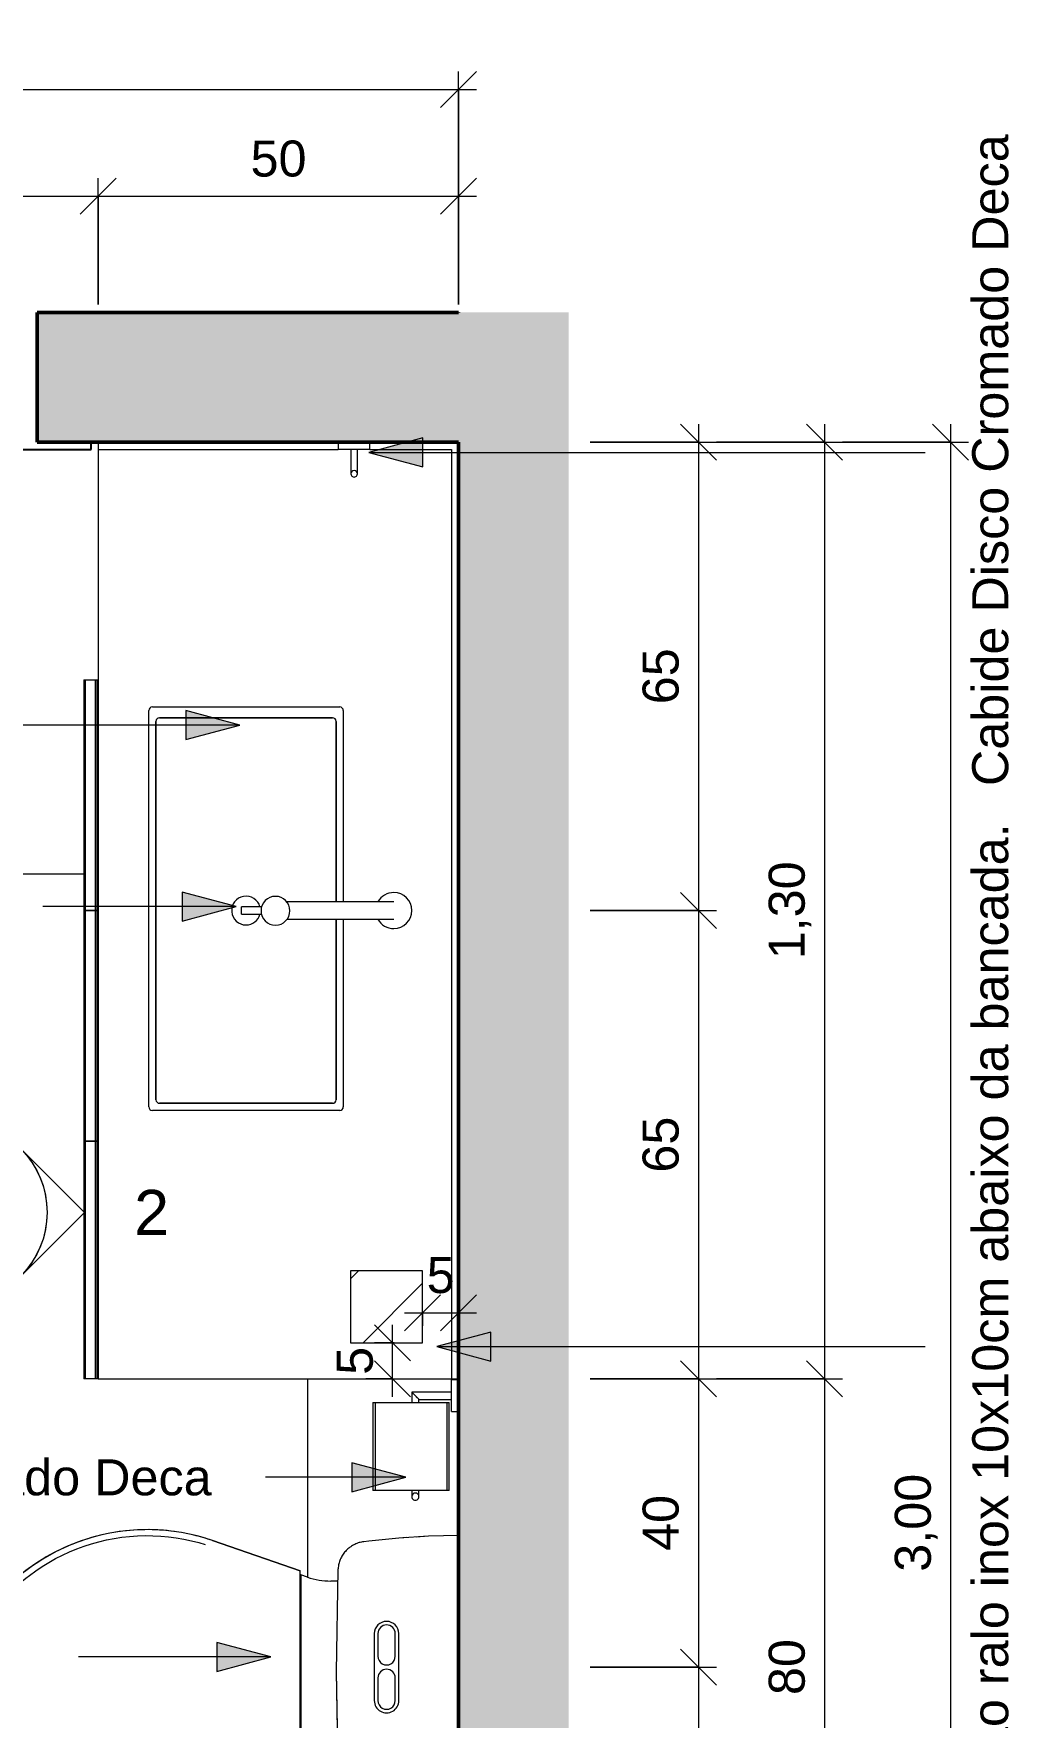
# Model space of a CAD drawing. Header units: millimetres. Extents: x 12743 to 28099, y -16955 to 3225.
# Drawn here: x 26732 to 28099, y -15099 to -12763 of the extents above; entities that cross this region are included whole.
import ezdxf

# ---------------------------------------------------------------- set-up
doc = ezdxf.new("R2010")
doc.units = ezdxf.units.MM
for name, color, linetype, lineweight in [('A-ANNO-DIMS', 211, 'Continuous', 9), ('A-ANNO-DIMS-25', 211, 'Continuous', 9), ('A-DETL-GENF', 92, 'Continuous', 9), ('A-DETL-THIN', 151, 'Continuous', 9), ('A-DOOR', 31, 'Continuous', 9), ('A-FLOR-PATT', 8, 'Continuous', 25), ('A-WALL', 113, 'Continuous', 25), ('A-WALL-PATT', 111, 'Continuous', 25), ('G-ANNO-SYMB', 111, 'Continuous', 9), ('G-ANNO-TEXT', 231, 'Continuous', 9), ('I-FURN', 30, 'Continuous', 9), ('P-SANR-FIXT', 6, 'Continuous', 9)]:
    doc.layers.add(name, color=color, linetype=linetype, lineweight=lineweight)
doc.styles.add('@Arial Unicode MS', font='ARIALUNI.TTF', dxfattribs={"height": 50})
doc.styles.add('Arial', font='arial.ttf', dxfattribs={"height": 50})
doc.styles.add('Arial_1', font='arial.ttf', dxfattribs={"height": 62.5})
doc.dimstyles.new('CRT_-__Metros_-_Linha_de_chamada_3_5_mm', dxfattribs={"dimscale": 304.8, "dimtxt": 50.292243, "dimasz": 0.164042, "dimexe": 0.082021, "dimexo": 0.0625, "dimgap": 0.04101, "dimtad": 1, "dimlfac": 0.001, "dimrnd": 0.01, "dimzin": 0, "dimdsep": 46, "dimtxsty": '@Arial Unicode MS', "dimblk1": 'OBLIQUE', "dimblk2": 'OBLIQUE', "dimsah": 1, "dimcen": 0.09, "dimdle": 0.082021, "dimazin": 0, "dimtfac": 1, "dimtdec": 4, "dimtix": 1, "dimtmove": 0, "dimatfit": 3, "dimfxl": 0.492126, "dimfxlon": 1, "dimtvp": 1, "dimtolj": 1, "dimtzin": 0, "dimarcsym": 2})
doc.dimstyles.new('CRT_-__Metros_-_Linha_de_chamada_3_5_mm_1', dxfattribs={"dimscale": 304.8, "dimtxt": 50.292243, "dimasz": 0.164042, "dimexe": 0.082021, "dimexo": 0.0625, "dimgap": 0.04101, "dimtad": 1, "dimdec": 0, "dimlfac": 0.1, "dimdsep": 46, "dimtxsty": '@Arial Unicode MS', "dimblk1": 'OBLIQUE', "dimblk2": 'OBLIQUE', "dimsah": 1, "dimcen": 0.09, "dimdle": 0.082021, "dimazin": 0, "dimtfac": 1, "dimtdec": 4, "dimtix": 1, "dimtmove": 0, "dimatfit": 3, "dimfxl": 0.492126, "dimfxlon": 1, "dimtvp": 1, "dimtolj": 1, "dimtzin": 0, "dimarcsym": 2})

# ---------------------------------------------------------------- blocks, each defined once
blk = doc.blocks.new('CRT_POR_Abrir_1 Folha_Madeira - 70 x 210 cm-3907158-PLANTA BANHEIRO')
at = {"layer": 'A-DOOR', "lineweight": 25}
for p, q in [((-450, 90.2), (-450, 90)), ((-340, -60), (-340, 90.2)), ((340, 90.2), (340, -60)), ((450, 90), (450, 90.2)), ((-350, -90), (-350, -60)), ((-350, -60), (-340, -60)), ((340, -60), (350, -60)), ((350, -60), (350, -95)), ((-320, -90), (-350, -90)), ((-350, -90), (-350, -790)), ((-320, -790), (-320, -90)), ((450, -100), (450, -90)), ((-450, -100), (-355, -100)), ((355, -100), (450, -100)), ((-350, -790), (-320, -790))]:
    blk.add_line(p, q, dxfattribs=at)
at = {"layer": 'A-DOOR'}
for p, q in [((-340, 90), (340, 90)), ((-350, -90), (350, -90)), ((-350, -90), (-350, -790))]:
    blk.add_line(p, q, dxfattribs=at)
blk.add_arc((-350, -90), 700, 272.46, 0, dxfattribs=at)
at = {"layer": 'A-DOOR', "lineweight": 25}
for centre, start, end in [((-355, -95), 270, 360), ((355, -95), 180, 270)]:
    blk.add_arc(centre, 5, start, end, dxfattribs=at)
blk = doc.blocks.new('Bacia Sanitária - Caixa acoplada-3529764-PLANTA BANHEIRO')
at = {"layer": 'P-SANR-FIXT'}
for p, q in [((171.5, -173), (78.5, -173)), ((110, -178), (78.5, -178)), ((171.5, -178), (140, -178)), ((78.5, -202), (110, -202)), ((78.5, -207), (171.5, -207)), ((140, -202), (171.5, -202)), ((5.5, -257.8), (5.5, -267.2)), ((244.5, -267.2), (244.5, -257.8)), ((0, -299.8), (-3.2, -309)), ((253.2, -309), (250.1, -300)), ((-8.8, -310), (-50.6, -431.4)), ((-50.6, -431.4), (-8.8, -310)), ((-3.2, -309), (-3.5, -310)), ((-3.2, -309), (225, -309)), ((225, -310), (7.1, -310)), ((225, -309), (253.2, -309)), ((242.9, -310), (225, -310)), ((253.5, -310), (253.2, -309)), ((300.6, -431.4), (258.8, -310)), ((258.8, -310), (300.6, -431.4))]:
    blk.add_line(p, q, dxfattribs=at)
at = {"layer": 'P-SANR-FIXT', "flags": 128}
for points in [[(-57.5, -90), (-56.7, -131.6), (-54.2, -173.1), (-50, -214.5), (-49.1, -221.6)], [(-57.5, -90), (-56.7, -131.6), (-55.6, -148.8)], [(299.1, -221.6), (303.6, -180.3), (306.4, -138.8), (307.5, -97.2), (307.5, -90)], [(305.6, -150.2), (306.4, -138.8), (307.5, -97.2), (307.5, -90)], [(-54.9, -161.7), (-54.2, -173.1), (-50, -214.5), (-49.1, -221.6)], [(299.1, -221.6), (303.6, -180.3), (304.7, -163.1)], [(-49.1, -221.6), (-48.9, -223.3), (-48.6, -224.9), (-48.2, -226.5), (-47.8, -228.1), (-47.3, -229.6), (-46.7, -231.2), (-46.1, -232.7), (-45.4, -234.2), (-44.7, -235.6), (-43.9, -237.1), (-43.1, -238.5), (-42.1, -239.8), (-41.2, -241.2), (-40.2, -242.5), (-39.1, -243.7), (-38, -244.9), (-36.8, -246.1), (-35.6, -247.2), (-34.4, -248.2), (-33.1, -249.2), (-31.7, -250.2), (-30.4, -251.1), (-29, -252), (-27.5, -252.7), (-26.1, -253.5), (-24.6, -254.2), (-23.1, -254.8), (-21.5, -255.3), (-19.9, -255.8), (-18.4, -256.2), (-16.8, -256.6), (-15.2, -256.9), (-13.5, -257.1), (-11.9, -257.3), (-10.3, -257.4), (-10, -257.4)], [(-49.1, -221.6), (-48.9, -223.3), (-48.6, -224.9), (-48.2, -226.5), (-47.8, -228.1), (-47.3, -229.6), (-46.7, -231.2), (-46.1, -232.7), (-45.4, -234.2), (-44.7, -235.6), (-43.9, -237.1), (-43.1, -238.5), (-42.1, -239.8), (-41.2, -241.2), (-40.2, -242.5), (-39.1, -243.7), (-38, -244.9), (-36.8, -246.1), (-35.6, -247.2), (-34.4, -248.2), (-33.1, -249.2), (-31.7, -250.2), (-30.4, -251.1), (-29, -252), (-27.5, -252.7), (-26.1, -253.5), (-24.6, -254.2), (-23.1, -254.8), (-21.5, -255.3), (-19.9, -255.8), (-18.4, -256.2), (-16.8, -256.6), (-15.2, -256.9), (-13.5, -257.1), (-11.9, -257.3), (-10.3, -257.4), (-10, -257.4)], [(260, -257.4), (261.7, -257.3), (263.3, -257.2), (264.9, -256.9), (266.5, -256.7), (268.1, -256.3), (269.7, -255.9), (271.3, -255.4), (272.8, -254.9), (274.4, -254.2), (275.9, -253.6), (277.3, -252.9), (278.8, -252.1), (280.2, -251.2), (281.6, -250.3), (282.9, -249.4), (284.2, -248.4), (285.4, -247.3), (286.7, -246.2), (287.8, -245.1), (288.9, -243.9), (290, -242.6), (291, -241.4), (292, -240), (292.9, -238.7), (293.8, -237.3), (294.6, -235.8), (295.3, -234.4), (296, -232.9), (296.7, -231.4), (297.2, -229.8), (297.7, -228.3), (298.2, -226.7), (298.5, -225.1), (298.9, -223.5), (299.1, -221.9), (299.1, -221.6)], [(260, -257.4), (261.7, -257.3), (263.3, -257.2), (264.9, -256.9), (266.5, -256.7), (268.1, -256.3), (269.7, -255.9), (271.3, -255.4), (272.8, -254.9), (274.4, -254.2), (275.9, -253.6), (277.3, -252.9), (278.8, -252.1), (280.2, -251.2), (281.6, -250.3), (282.9, -249.4), (284.2, -248.4), (285.4, -247.3), (286.7, -246.2), (287.8, -245.1), (288.9, -243.9), (290, -242.6), (291, -241.4), (292, -240), (292.9, -238.7), (293.8, -237.3), (294.6, -235.8), (295.3, -234.4), (296, -232.9), (296.7, -231.4), (297.2, -229.8), (297.7, -228.3), (298.2, -226.7), (298.5, -225.1), (298.9, -223.5), (299.1, -221.9), (299.1, -221.6)], [(-10, -257.4), (131.5, -260), (260, -257.4)], [(128.4, -259.9), (131.5, -260), (212.1, -258.4)], [(7.1, -310), (3.6, -310), (0.2, -310), (-2.8, -310), (-5.3, -310), (-7.2, -310), (-8.4, -310), (-8.8, -310)], [(258.8, -310), (258.4, -310), (257.2, -310), (255.3, -310), (252.8, -310), (249.8, -310), (246.4, -310), (242.9, -310)], [(-50.6, -431.4), (-54, -441.9), (-57, -452.7), (-59.6, -463.5), (-61.7, -474.4), (-63.4, -485.4), (-64.6, -496.5), (-65.4, -507.6), (-65.8, -518.7), (-65.7, -529.9), (-65.2, -541), (-64.2, -552.1), (-62.8, -563.1), (-60.9, -574.1), (-58.6, -585), (-55.9, -595.8), (-52.7, -606.4), (-49.1, -617), (-45.1, -627.3), (-40.7, -637.6), (-35.9, -647.6), (-30.6, -657.4), (-25, -667), (-19, -676.4), (-12.7, -685.6), (-8.9, -690.7)], [(-2.3, -685.7), (-8.6, -676.9), (-14.7, -668), (-20.3, -658.8), (-25.6, -649.4), (-30.5, -639.7), (-35, -629.9), (-39.1, -619.9), (-42.8, -609.8), (-46.1, -599.5), (-49, -589.1), (-51.5, -578.6), (-53.6, -568), (-55.2, -557.3), (-56.4, -546.6), (-57.1, -535.8), (-57.5, -525), (-57.4, -514.2), (-56.9, -503.4), (-55.9, -492.7), (-54.5, -482), (-52.7, -471.3), (-50.5, -460.8), (-47.8, -450.3), (-45.2, -441.6)], [(295.2, -441.6), (298.2, -451.9), (300.8, -462.4), (303, -473), (304.8, -483.6), (306.1, -494.4), (307, -505.1), (307.4, -515.9), (307.5, -526.7), (307.1, -537.5), (306.2, -548.3), (305, -559), (303.3, -569.7), (301.2, -580.2), (298.6, -590.7), (295.7, -601.1), (292.3, -611.4), (288.5, -621.5), (284.3, -631.5), (279.8, -641.2), (274.8, -650.8), (269.5, -660.2), (263.7, -669.4), (257.7, -678.3), (252.3, -685.7)], [(258.9, -690.7), (265.4, -681.7), (271.6, -672.5), (277.5, -663), (282.9, -653.3), (288, -643.4), (292.6, -633.2), (296.9, -622.9), (300.7, -612.5), (304.1, -601.9), (307.1, -591.2), (309.6, -580.3), (311.7, -569.4), (313.4, -558.4), (314.6, -547.3), (315.4, -536.2), (315.8, -525.1), (315.7, -514), (315.1, -502.9), (314.1, -491.8), (312.7, -480.7), (310.8, -469.8), (308.5, -458.9), (305.8, -448.1), (302.6, -437.4), (300.6, -431.4)], [(-8.9, -690.7), (-4.7, -696), (-0.3, -701.1), (4.3, -706), (9.1, -710.7), (14.1, -715.3), (19.2, -719.6), (24.5, -723.7), (30, -727.6), (35.6, -731.3), (41.4, -734.8), (47.3, -738), (53.4, -741), (59.5, -743.7), (65.8, -746.2), (72.1, -748.5), (78.5, -750.5), (85, -752.2), (91.6, -753.7), (98.2, -754.9), (104.9, -755.8), (111.6, -756.5), (118.3, -756.9), (125, -757), (131.8, -756.9), (138.5, -756.5), (145.2, -755.8), (151.9, -754.8), (158.5, -753.6), (165, -752.2), (171.5, -750.4), (178, -748.4), (184.3, -746.2), (190.6, -743.7), (196.7, -741), (202.8, -738), (208.7, -734.7), (214.4, -731.3), (220.1, -727.6), (225, -724.1)], [(122.9, -748.7), (118.6, -748.6), (112.2, -748.2), (105.8, -747.6), (99.5, -746.7), (93.2, -745.5), (87, -744.1), (80.8, -742.5), (74.7, -740.6), (68.6, -738.4), (62.7, -736.1), (56.8, -733.5), (51.1, -730.6), (45.5, -727.6), (40, -724.3), (34.7, -720.8), (29.4, -717), (24.4, -713.1), (19.5, -709), (14.8, -704.7), (10.2, -700.2), (5.9, -695.5), (1.7, -690.6), (-2.3, -685.7)], [(252.3, -685.7), (248.3, -690.7), (244.1, -695.5), (239.7, -700.2), (235.2, -704.7), (230.5, -709), (225.6, -713.1), (225, -713.6)], [(225, -724.1), (225.5, -723.7), (230.9, -719.5), (236, -715.2), (241, -710.7), (245.8, -705.9), (250.3, -701), (254.7, -695.9), (258.9, -690.7)], [(225, -713.6), (220.5, -717.1), (215.3, -720.8), (210, -724.3), (204.5, -727.6), (198.9, -730.6), (193.1, -733.5), (187.3, -736.1), (181.3, -738.5), (175.3, -740.6), (169.2, -742.5), (163, -744.1), (156.7, -745.5), (150.5, -746.7), (144.1, -747.6), (137.7, -748.2), (131.4, -748.6), (126.8, -748.7)]]:
    blk.add_lwpolyline(points, dxfattribs=at)
at = {"layer": 'P-SANR-FIXT'}
for centre, radius, start, end in [((78.5, -190), 17, 90, 270), ((78.5, -190), 12, 90, 270), ((110, -190), 12, 270, 90), ((140, -190), 12, 90, 270), ((171.5, -190), 17, 270, 90), ((171.5, -190), 12, 270, 90), ((-94.5, -267.2), 100, 340.9814, 0), ((344.5, -267.2), 100, 180, 199.0186), ((212.5, -522), 278.3, 160.9814, 166.6134), ((37.5, -522), 278.3, 356.4905, 19.0186), ((212.5, -522), 278.3, 172.2455, 189.1416), ((37.5, -522), 278.3, 333.9623, 350.8584), ((212.5, -522), 278.3, 194.7736, 217.3018), ((37.5, -522), 278.3, 322.6982, 328.3303), ((125, -588.7), 168.3, 217.3018, 232.3584), ((125, -588.7), 168.3, 306.5003, 322.6982), ((125, -588.7), 168.3, 285.0566, 306.5003), ((125, -588.7), 168.3, 239.8867, 247.4151), ((125, -588.7), 168.3, 254.9434, 277.5283)]:
    blk.add_arc(centre, radius, start, end, dxfattribs=at)
blk = doc.blocks.new('BAMCADA BANHEIRO - BAMCADA BANHEIRO-4331772-PLANTA BANHEIRO')
at = {"layer": 'I-FURN', "color": 55}
for p, q in [((-640, 127), (-640, 240)), ((-640, 240), (650, 240)), ((650, 240), (650, 250)), ((650, -250), (650, 240)), ((-640, -250), (-640, 83)), ((-282.5, -175), (-282.5, 85)), ((-277.5, 90), (-12, 90)), ((-12, 75), (-12, 11.3)), ((12, 90), (272.5, 90)), ((12, 11.8), (12, 75)), ((277.5, 85), (277.5, -175)), ((-5, -23.4), (-5, -51.1)), ((5, -51.1), (5, -23.6)), ((5, -51.1), (-5, -51.1)), ((272.5, -180), (-277.5, -180)), ((-650, -250), (-640, -250)), ((-640, -250), (650, -250)), ((-320, -252), (-320, -250)), ((-320, -254.5), (-320, -252)), ((-320, -252), (0, -252)), ((-320, -268), (-320, -254.5)), ((-320, -254.5), (0, -254.5)), ((0, -252), (0, -250)), ((0, -250), (0, -252)), ((0, -254.5), (0, -252)), ((0, -252), (320, -252)), ((0, -252), (0, -254.5)), ((0, -268), (0, -254.5)), ((0, -254.5), (320, -254.5)), ((0, -254.5), (0, -268)), ((320, -252), (320, -250)), ((320, -250), (320, -252)), ((320, -254.5), (320, -252)), ((320, -252), (650, -252)), ((320, -252), (320, -254.5)), ((320, -268), (320, -254.5)), ((320, -254.5), (650, -254.5)), ((320, -254.5), (320, -268)), ((650, -250), (650, -252)), ((650, -252), (650, -254.5)), ((650, -254.5), (650, -268)), ((-320, -270), (-320, -268)), ((0, -268), (-320, -268)), ((-320, -270), (0, -270)), ((0, -270), (0, -268)), ((320, -268), (0, -268)), ((0, -268), (0, -270)), ((0, -270), (320, -270)), ((320, -270), (320, -268)), ((650, -268), (320, -268)), ((320, -268), (320, -270)), ((320, -270), (650, -270)), ((650, -268), (650, -270))]:
    blk.add_line(p, q, dxfattribs=at)
at = {"layer": 'I-FURN', "color": 55, "flags": 128}
for points in [[(-12, 160), (-12, 159.9), (-12, 159.7), (-12, 159.4), (-12, 158.9), (-12, 158.3), (-12, 157.6), (-12, 156.7), (-12, 155.7), (-12, 154.6), (-12, 153.3), (-12, 151.9), (-12, 150.4), (-12, 148.8), (-12, 147), (-12, 145.2), (-12, 143.2), (-12, 141.1), (-12, 138.9), (-12, 136.6), (-12, 134.2), (-12, 131.7), (-12, 129.2), (-12, 126.5), (-12, 123.7), (-12, 120.9), (-12, 118), (-12, 115.1), (-12, 112), (-12, 108.9), (-12, 105.8), (-12, 102.6), (-12, 99.4), (-12, 96.1), (-12, 92.8), (-12, 89.4), (-12, 86.1), (-12, 82.7), (-12, 79.3), (-12, 75.9), (-12, 75)], [(12, 75), (12, 78.4), (12, 81.8), (12, 85.2), (12, 88.5), (12, 91.9), (12, 95.2), (12, 98.5), (12, 101.7), (12, 104.9), (12, 108.1), (12, 111.2), (12, 114.3), (12, 117.2), (12, 120.2), (12, 123), (12, 125.8), (12, 128.4), (12, 131), (12, 133.6), (12, 136), (12, 138.3), (12, 140.5), (12, 142.6), (12, 144.6), (12, 146.5), (12, 148.3), (12, 150), (12, 151.5), (12, 152.9), (12, 154.2), (12, 155.4), (12, 156.4), (12, 157.3), (12, 158.1), (12, 158.8), (12, 159.3), (12, 159.6), (12, 159.9), (12, 160), (12, 160)]]:
    blk.add_lwpolyline(points, dxfattribs=at)
at = {"layer": 'I-FURN', "color": 55}
for centre, radius, start, end in [((0, 160), 25, 360, 180), ((0, 160), 25, 180, 241.1413), ((0, 160), 25, 298.8587, 360), ((-277.5, 85), 5, 90, 180), ((272.5, 85), 5, 0, 90), ((0.3, -4.2), 20, 360, 180), ((0.3, -4.2), 20, 180, 360), ((-277.5, -175), 5, 180, 270), ((272.5, -175), 5, 270, 0)]:
    blk.add_arc(centre, radius, start, end, dxfattribs=at)
blk = doc.blocks.new('Deca_Cuba Retangular de Embutir_L1071 - L_1071 - Branco GE17-4679226-PLANTA BANHEIRO')
at = {"layer": 'P-SANR-FIXT', "color": 55}
for p, q in [((-267.5, 120), (-267.5, -120)), ((-267.5, -120), (-267.5, 120)), ((-12, 125), (-262.5, 125)), ((-262.5, 125), (-12, 125)), ((262.5, 125), (12, 125)), ((12, 125), (262.5, 125)), ((267.5, -120), (267.5, 120)), ((267.5, 120), (267.5, -120)), ((-262.5, -125), (262.5, -125)), ((262.5, -125), (-262.5, -125))]:
    blk.add_line(p, q, dxfattribs=at)
for centre, radius, start, end in [((-262.5, 120), 5, 90, 180), ((-262.5, 120), 5, 90, 180), ((-262.5, 120), 5, 90, 180), ((262.5, 120), 5, 360, 90), ((262.5, 120), 5, 360, 90), ((0, 0), 20, 104.5623, 360), ((0, 0), 20, 360, 75.4377), ((-262.5, -120), 5, 180, 270), ((-262.5, -120), 5, 180, 270), ((262.5, -120), 5, 270, 0), ((262.5, -120), 5, 270, 0)]:
    blk.add_arc(centre, radius, start, end, dxfattribs=at)
blk = doc.blocks.new('registro chuveiro - registro chuveiro-4680161-PLANTA BANHEIRO')
at = {"layer": 'I-FURN', "color": 55}
for p, q in [((-4.5, 44), (-4.5, 10)), ((4.5, 10), (4.5, 44)), ((-22, 10), (-22, 0)), ((-22, 10), (22, 10)), ((22, 0), (22, 10))]:
    blk.add_line(p, q, dxfattribs=at)
for start, end in [(360, 180), (180, 360)]:
    blk.add_arc((0, 44), 4.46, start, end, dxfattribs=at)
blk = doc.blocks.new('PAPELEIRA - PAPELEIRA-4686294-PLANTA BANHEIRO')
at = {"layer": 'I-FURN', "color": 55}
for p, q in [((-22, 0), (-22, -10)), ((22, -10), (22, 0)), ((22, -10), (-22, -10)), ((-5, -10), (-5, -65)), ((5, -55), (5, -10)), ((131.6, -13), (9.4, -13)), ((9.4, -119), (9.4, -13)), ((131.6, -15.9), (9.4, -15.9)), ((131.6, -13), (131.6, -119)), ((-5, -65), (9.4, -65)), ((9.4, -55), (5, -55)), ((140, -55), (131.6, -55)), ((140, -55), (131.6, -55)), ((131.6, -65), (140, -65)), ((131.6, -65), (140, -65)), ((9.4, -115.9), (131.6, -115.9)), ((9.4, -119), (131.6, -119))]:
    blk.add_line(p, q, dxfattribs=at)
for start, end in [(90, 270), (270, 90)]:
    blk.add_arc((140, -60), 5, start, end, dxfattribs=at)
blk.add_open_spline([(-5, -65), (-5, -65), (-4.9, -64.9), (-4.6, -64.6), (-4.3, -64.3), (-4, -64), (-3.8, -63.8), (-3.5, -63.5), (-3.1, -63.1), (-2.6, -62.6), (-2.2, -62.2), (-1.9, -61.9), (-1.6, -61.6), (-1.3, -61.3), (-1, -61), (-0.7, -60.7), (-0.3, -60.3), (0, -60), (0.3, -59.7), (0.7, -59.3), (1, -59), (1.3, -58.7), (1.6, -58.4), (1.9, -58.1), (2.2, -57.8), (2.5, -57.5), (2.8, -57.2), (3.1, -56.9), (3.5, -56.5), (3.8, -56.2), (4, -56), (4.3, -55.7), (4.6, -55.4), (4.9, -55.1), (5, -55), (5, -55)], degree=3, knots=[0, 0, 0, 0, 0.083333, 0.125, 0.166667, 0.208333, 0.229167, 0.25, 0.291667, 0.333333, 0.354167, 0.375, 0.395833, 0.416667, 0.4375, 0.458333, 0.479167, 0.5, 0.520833, 0.541667, 0.5625, 0.583333, 0.604167, 0.625, 0.645833, 0.666667, 0.6875, 0.708333, 0.75, 0.770833, 0.791667, 0.833333, 0.875, 0.916667, 1, 1, 1, 1], dxfattribs=at)
blk = doc.blocks.new('Elevação - Detail Number-118256-PLANTA BANHEIRO')
at = {"layer": 'G-ANNO-SYMB'}
blk.add_circle((0, 0), 5, dxfattribs=at)
blk = doc.blocks.new('Elevação - Detail Number-117976-PLANTA BANHEIRO')
at = {"layer": 'G-ANNO-SYMB'}
for p, q in [((0, 7.071), (-3.536, 3.536)), ((3.536, 3.536), (0, 7.071))]:
    blk.add_line(p, q, dxfattribs=at)
blk.add_arc((0, 0), 5, 45, 135, dxfattribs=at)
blk = doc.blocks.new('DIMBLOCK11-PLANTA BANHEIRO')
at = {"layer": 'A-ANNO-DIMS-25', "lineweight": 18}
for p, q in [((27653.9, -13329.7), (27628.9, -13304.7)), ((27653.9, -13329.7), (27678.9, -13354.7)), ((27653.9, -13979.7), (27628.9, -13954.7)), ((27653.9, -13979.7), (27678.9, -14004.7))]:
    blk.add_line(p, q, dxfattribs=at)
at = {"layer": 'A-ANNO-DIMS-25'}
for p, q in [((27653.9, -13304.7), (27653.9, -13979.7)), ((27503.9, -13329.7), (27678.9, -13329.7)), ((27653.9, -13329.7), (27503.9, -13329.7)), ((27503.9, -13979.7), (27678.9, -13979.7)), ((27653.9, -13979.7), (27503.9, -13979.7))]:
    blk.add_line(p, q, dxfattribs=at)
at = {"layer": 'A-ANNO-DIMS-25', "color": 0, "insert": (27576.5, -13693.4), "char_height": 50, "width": 92.937, "attachment_point": 1, "rotation": 90, "line_spacing_factor": 1.117605, "style": '@Arial Unicode MS'}
blk.add_mtext('65', dxfattribs=at)
blk = doc.blocks.new('_Oblique')
at = {"color": 0, "linetype": 'ByBlock', "lineweight": -2}
blk.add_line((-0.5, -0.5), (0.5, 0.5), dxfattribs=at)
blk = doc.blocks.new('DIMBLOCK12-PLANTA BANHEIRO')
at = {"layer": 'A-ANNO-DIMS-25', "lineweight": 18}
for p, q in [((27653.9, -13979.7), (27628.9, -13954.7)), ((27653.9, -13979.7), (27678.9, -14004.7)), ((27653.9, -14629.7), (27628.9, -14604.7)), ((27653.9, -14629.7), (27678.9, -14654.7))]:
    blk.add_line(p, q, dxfattribs=at)
at = {"layer": 'A-ANNO-DIMS-25'}
for p, q in [((27503.9, -13979.7), (27678.9, -13979.7)), ((27653.9, -13979.7), (27503.9, -13979.7)), ((27653.9, -13979.7), (27653.9, -14629.7)), ((27503.9, -14629.7), (27678.9, -14629.7)), ((27653.9, -14629.7), (27503.9, -14629.7))]:
    blk.add_line(p, q, dxfattribs=at)
at = {"layer": 'A-ANNO-DIMS-25', "color": 0, "insert": (27576.5, -14343.4), "char_height": 50, "width": 92.937, "attachment_point": 1, "rotation": 90, "line_spacing_factor": 1.117605, "style": '@Arial Unicode MS'}
blk.add_mtext('65', dxfattribs=at)
blk = doc.blocks.new('DIMBLOCK13-PLANTA BANHEIRO')
at = {"layer": 'A-ANNO-DIMS-25', "lineweight": 18}
for p, q in [((27653.9, -14629.7), (27628.9, -14604.7)), ((27653.9, -14629.7), (27678.9, -14654.7)), ((27653.9, -15029.7), (27628.9, -15004.7)), ((27653.9, -15029.7), (27678.9, -15054.7))]:
    blk.add_line(p, q, dxfattribs=at)
at = {"layer": 'A-ANNO-DIMS-25'}
for p, q in [((27503.9, -14629.7), (27678.9, -14629.7)), ((27653.9, -14629.7), (27503.9, -14629.7)), ((27653.9, -14629.7), (27653.9, -15029.7)), ((27503.9, -15029.7), (27678.9, -15029.7)), ((27653.9, -15029.7), (27503.9, -15029.7))]:
    blk.add_line(p, q, dxfattribs=at)
at = {"layer": 'A-ANNO-DIMS-25', "color": 0, "insert": (27576.5, -14868.4), "char_height": 50, "width": 92.937, "attachment_point": 1, "rotation": 90, "line_spacing_factor": 1.117605, "style": '@Arial Unicode MS'}
blk.add_mtext('40', dxfattribs=at)
blk = doc.blocks.new('DIMBLOCK14-PLANTA BANHEIRO')
at = {"layer": 'A-ANNO-DIMS-25', "lineweight": 18}
for p, q in [((27653.9, -15029.7), (27628.9, -15004.7)), ((27653.9, -15029.7), (27678.9, -15054.7)), ((27653.9, -15429.7), (27628.9, -15404.7)), ((27653.9, -15429.7), (27678.9, -15454.7))]:
    blk.add_line(p, q, dxfattribs=at)
at = {"layer": 'A-ANNO-DIMS-25'}
for p, q in [((27503.9, -15029.7), (27678.9, -15029.7)), ((27653.9, -15029.7), (27503.9, -15029.7)), ((27653.9, -15029.7), (27653.9, -15429.7)), ((27503.9, -15429.7), (27678.9, -15429.7)), ((27653.9, -15429.7), (27503.9, -15429.7))]:
    blk.add_line(p, q, dxfattribs=at)
at = {"layer": 'A-ANNO-DIMS-25', "color": 0, "insert": (27576.5, -15268.4), "char_height": 50, "width": 92.937, "attachment_point": 1, "rotation": 90, "line_spacing_factor": 1.117605, "style": '@Arial Unicode MS'}
blk.add_mtext('40', dxfattribs=at)
blk = doc.blocks.new('DIMBLOCK17-PLANTA BANHEIRO')
at = {"layer": 'A-ANNO-DIMS-25', "lineweight": 18}
for p, q in [((27828.9, -13329.7), (27803.9, -13304.7)), ((27828.9, -13329.7), (27853.9, -13354.7)), ((27828.9, -14629.7), (27803.9, -14604.7)), ((27828.9, -14629.7), (27853.9, -14654.7))]:
    blk.add_line(p, q, dxfattribs=at)
at = {"layer": 'A-ANNO-DIMS-25'}
for p, q in [((27828.9, -13304.7), (27828.9, -14629.7)), ((27678.9, -13329.7), (27853.9, -13329.7)), ((27828.9, -13329.7), (27678.9, -13329.7)), ((27678.9, -14629.7), (27853.9, -14629.7)), ((27828.9, -14629.7), (27678.9, -14629.7))]:
    blk.add_line(p, q, dxfattribs=at)
at = {"layer": 'A-ANNO-DIMS-25', "color": 0, "insert": (27751.5, -14047.3), "char_height": 50, "width": 162.337, "attachment_point": 1, "rotation": 90, "line_spacing_factor": 1.117605, "style": '@Arial Unicode MS'}
blk.add_mtext('1,30', dxfattribs=at)
blk = doc.blocks.new('DIMBLOCK18-PLANTA BANHEIRO')
at = {"layer": 'A-ANNO-DIMS-25', "lineweight": 18}
for p, q in [((27828.9, -14629.7), (27803.9, -14604.7)), ((27828.9, -14629.7), (27853.9, -14654.7)), ((27828.9, -15429.7), (27803.9, -15404.7)), ((27828.9, -15429.7), (27853.9, -15454.7))]:
    blk.add_line(p, q, dxfattribs=at)
at = {"layer": 'A-ANNO-DIMS-25'}
for p, q in [((27678.9, -14629.7), (27853.9, -14629.7)), ((27828.9, -14629.7), (27678.9, -14629.7)), ((27828.9, -14629.7), (27828.9, -15429.7)), ((27678.9, -15429.7), (27853.9, -15429.7)), ((27828.9, -15429.7), (27678.9, -15429.7))]:
    blk.add_line(p, q, dxfattribs=at)
at = {"layer": 'A-ANNO-DIMS-25', "color": 0, "insert": (27751.5, -15068.4), "char_height": 50, "width": 92.937, "attachment_point": 1, "rotation": 90, "line_spacing_factor": 1.117605, "style": '@Arial Unicode MS'}
blk.add_mtext('80', dxfattribs=at)
blk = doc.blocks.new('DIMBLOCK20-PLANTA BANHEIRO')
at = {"layer": 'A-ANNO-DIMS-25', "lineweight": 18}
for p, q in [((28003.9, -13329.7), (27978.9, -13304.7)), ((28003.9, -13329.7), (28028.9, -13354.7)), ((28003.9, -16329.7), (27978.9, -16304.7)), ((28003.9, -16329.7), (28028.9, -16354.7))]:
    blk.add_line(p, q, dxfattribs=at)
at = {"layer": 'A-ANNO-DIMS-25'}
for p, q in [((28003.9, -13304.7), (28003.9, -16354.7)), ((27853.9, -13329.7), (28028.9, -13329.7)), ((28003.9, -13329.7), (27853.9, -13329.7)), ((27853.9, -16329.7), (28028.9, -16329.7)), ((28003.9, -16329.7), (27853.9, -16329.7))]:
    blk.add_line(p, q, dxfattribs=at)
at = {"layer": 'A-ANNO-DIMS-25', "color": 0, "insert": (27926.5, -14897.3), "char_height": 50, "width": 162.337, "attachment_point": 1, "rotation": 90, "line_spacing_factor": 1.117605, "style": '@Arial Unicode MS'}
blk.add_mtext('3,00', dxfattribs=at)
blk = doc.blocks.new('DIMBLOCK21-PLANTA BANHEIRO')
at = {"layer": 'A-ANNO-DIMS-25', "lineweight": 18}
for p, q in [((25911.2, -12988.4), (25936.2, -12963.4)), ((26821.2, -12988.4), (26846.2, -12963.4)), ((25911.2, -12988.4), (25886.2, -13013.4)), ((26821.2, -12988.4), (26796.2, -13013.4))]:
    blk.add_line(p, q, dxfattribs=at)
at = {"layer": 'A-ANNO-DIMS-25'}
for p, q in [((25911.2, -13138.4), (25911.2, -12963.4)), ((26821.2, -13138.4), (26821.2, -12963.4)), ((25886.2, -12988.4), (26821.2, -12988.4)), ((25911.2, -12988.4), (25911.2, -13138.4)), ((26821.2, -12988.4), (26821.2, -13138.4))]:
    blk.add_line(p, q, dxfattribs=at)
at = {"layer": 'A-ANNO-DIMS-25', "color": 0, "insert": (26327.5, -12911), "char_height": 50, "width": 92.937, "attachment_point": 1, "line_spacing_factor": 1.117605, "style": '@Arial Unicode MS'}
blk.add_mtext('91', dxfattribs=at)
blk = doc.blocks.new('DIMBLOCK22-PLANTA BANHEIRO')
at = {"layer": 'A-ANNO-DIMS-25', "lineweight": 18}
for p, q in [((26821.2, -12988.4), (26846.2, -12963.4)), ((27321.2, -12988.4), (27346.2, -12963.4)), ((26821.2, -12988.4), (26796.2, -13013.4)), ((27321.2, -12988.4), (27296.2, -13013.4))]:
    blk.add_line(p, q, dxfattribs=at)
at = {"layer": 'A-ANNO-DIMS-25'}
for p, q in [((26821.2, -13138.4), (26821.2, -12963.4)), ((27321.2, -13138.4), (27321.2, -12963.4)), ((26821.2, -12988.4), (27346.2, -12988.4)), ((26821.2, -12988.4), (26821.2, -13138.4)), ((27321.2, -12988.4), (27321.2, -13138.4))]:
    blk.add_line(p, q, dxfattribs=at)
at = {"layer": 'A-ANNO-DIMS-25', "color": 0, "insert": (27032.5, -12911), "char_height": 50, "width": 92.937, "attachment_point": 1, "line_spacing_factor": 1.117605, "style": '@Arial Unicode MS'}
blk.add_mtext('50', dxfattribs=at)
blk = doc.blocks.new('DIMBLOCK23-PLANTA BANHEIRO')
at = {"layer": 'A-ANNO-DIMS-25', "lineweight": 18}
for p, q in [((25911.2, -12840.1), (25936.2, -12815.1)), ((27321.2, -12840.1), (27346.2, -12815.1)), ((25911.2, -12840.1), (25886.2, -12865.1)), ((27321.2, -12840.1), (27296.2, -12865.1))]:
    blk.add_line(p, q, dxfattribs=at)
at = {"layer": 'A-ANNO-DIMS-25'}
for p, q in [((25911.2, -12990.1), (25911.2, -12815.1)), ((27321.2, -12990.1), (27321.2, -12815.1)), ((25886.2, -12840.1), (27346.2, -12840.1)), ((25911.2, -12840.1), (25911.2, -12990.1)), ((27321.2, -12840.1), (27321.2, -12990.1))]:
    blk.add_line(p, q, dxfattribs=at)
at = {"layer": 'A-ANNO-DIMS-25', "color": 0, "insert": (26548.6, -12762.7), "char_height": 50, "width": 162.337, "attachment_point": 1, "line_spacing_factor": 1.117605, "style": '@Arial Unicode MS'}
blk.add_mtext('1,41', dxfattribs=at)
blk = doc.blocks.new('DIMBLOCK28-PLANTA BANHEIRO')
at = {"layer": 'A-ANNO-DIMS-25', "lineweight": 18}
for p, q in [((27271.3, -14537.9), (27296.3, -14512.9)), ((27321.2, -14537.9), (27346.2, -14512.9)), ((27271.3, -14537.9), (27246.3, -14562.9)), ((27321.2, -14537.9), (27296.2, -14562.9))]:
    blk.add_line(p, q, dxfattribs=at)
at = {"layer": 'A-ANNO-DIMS-25'}
for p, q in [((27271.3, -14555.8), (27271.3, -14512.9)), ((27321.2, -14527.2), (27321.2, -14562.9)), ((27321.2, -14537.9), (27321.2, -14527.2)), ((27246.3, -14537.9), (27346.2, -14537.9)), ((27271.3, -14537.9), (27271.3, -14555.8))]:
    blk.add_line(p, q, dxfattribs=at)
at = {"layer": 'A-ANNO-DIMS-25', "color": 0, "insert": (27276.9, -14460.5), "char_height": 50, "width": 46.468, "attachment_point": 1, "line_spacing_factor": 1.117605, "style": '@Arial Unicode MS'}
blk.add_mtext('5', dxfattribs=at)
blk = doc.blocks.new('DIMBLOCK29-PLANTA BANHEIRO')
at = {"layer": 'A-ANNO-DIMS-25', "lineweight": 18}
for p, q in [((27229.5, -14579.7), (27204.5, -14554.7)), ((27229.5, -14579.7), (27254.5, -14604.7)), ((27229.5, -14629.7), (27204.5, -14604.7)), ((27229.5, -14629.7), (27254.5, -14654.7))]:
    blk.add_line(p, q, dxfattribs=at)
at = {"layer": 'A-ANNO-DIMS-25'}
for p, q in [((27229.5, -14654.7), (27229.5, -14554.7)), ((27231.7, -14579.7), (27204.5, -14579.7)), ((27229.5, -14579.7), (27231.7, -14579.7)), ((27192.3, -14629.7), (27254.5, -14629.7)), ((27229.5, -14629.7), (27192.3, -14629.7))]:
    blk.add_line(p, q, dxfattribs=at)
at = {"layer": 'A-ANNO-DIMS-25', "color": 0, "insert": (27152.1, -14624), "char_height": 50, "width": 46.468, "attachment_point": 1, "rotation": 90, "line_spacing_factor": 1.117605, "style": '@Arial Unicode MS'}
blk.add_mtext('5', dxfattribs=at)

msp = doc.modelspace()

# ---------------------------------------------------------------- hatches: boundary and pattern name
at = {"layer": 'A-DETL-GENF'}
h = msp.add_hatch(dxfattribs=at)
h.set_pattern_fill('FP_7', style=0, pattern_type=2)
h.set_pattern_definition([(45, (25115.86, 0), (-53.033, 53.033), [])])
h.paths.add_polyline_path([(27171.239, -14579.651), (27271.253, -14579.651), (27271.253, -14479.636), (27171.239, -14479.636)])
at = {"layer": 'A-FLOR-PATT', "lineweight": 9}
h = msp.add_hatch(dxfattribs=at)
h.set_pattern_fill('FP_11', color=9, style=0, pattern_type=2)
h.set_pattern_definition([(90, (43911.2, 1670.3), (-1200, 7e-14), []), (180, (43911.2, 1670.3), (-1e-13, -1200), [])])
h.paths.add_polyline_path([(27294.344, -15409.53), (27294.344, -15409.293), (27294.145, -15409.139), (27293.056, -15409.379), (27294.145, -15409.506)])
h.paths.add_polyline_path([(27285.604, -15409.581), (27282.854, -15409.502), (27285.225, -15409.507), (27285.341, -15409.53)])
h.paths.add_polyline_path([(27285.845, -15409.386), (27285.845, -15409.139), (27285.604, -15409.29)])
h.paths.add_polyline_path([(27278.66, -15409.397), (27281.968, -15409.452), (27281.29, -15409.564), (27279.208, -15409.462)])
h.paths.add_polyline_path([(25911.239, -15429.651), (25952.239, -15429.651), (25952.239, -15412.993), (25954.875, -15406.629), (25958.309, -15404.793), (25962.239, -15403.993), (25964.144, -15404.24), (25967.239, -15405.258), (25969.602, -15406.629), (25972.239, -15412.993), (25972.365, -15429.651), (27321.239, -15429.651), (27321.239, -15427.91), (26616.239, -15427.91), (26616.239, -15419.91), (27321.239, -15419.91), (27321.239, -15399.901), (27305.499, -15399.901), (27305.499, -15400.651), (27303.532, -15400.651), (27303.532, -15403.151), (27305.499, -15403.151), (27305.499, -15409.139), (27299.685, -15409.415), (27299.134, -15409.51), (27296.121, -15409.576), (27290.321, -15409.617), (27285.677, -15409.522), (27285.604, -15409.377), (27271.462, -15409.139), (27271.462, -15403.151), (27273.43, -15403.151), (27273.43, -15400.651), (27271.462, -15400.651), (27271.462, -15362.195), (27273.23, -15362.195), (27273.23, -15361.651), (27282.391, -15361.651), (27280.949, -15326.894), (27277.225, -15228.895), (27276.913, -15228.151), (27251.239, -15228.151), (27251.239, -15226.933), (27250.839, -15226.293), (27250.439, -15226.933), (27250.439, -15228.151), (27244.239, -15228.151), (27244.239, -15235.151), (27221.239, -15235.151), (27221.239, -15206.886), (27185.527, -15202.793), (27179.721, -15201.172), (27170.857, -15196.286), (27164.336, -15190.522), (27158.717, -15182.509), (27155.296, -15174.141), (27153.803, -15164.116), (27153.337, -15149.192), (27144.057, -15149.192), (27127.543, -15150.566), (27111.239, -15154.733), (27101.239, -15158.18), (27101.239, -15163.425), (26976.261, -15206.307), (26953.626, -15212.884), (26926.72, -15217.903), (26899.502, -15220.255), (26872.159, -15219.924), (26844.981, -15216.911), (26817.307, -15210.953), (26790.818, -15202.405), (26767.034, -15192.2), (26742.686, -15178.731), (26718.71, -15161.923), (26702.724, -15147.689), (26688.249, -15130.912), (26676.177, -15112.522), (26666.431, -15092.192), (26660.016, -15073.369), (26655.689, -15051.7), (26654.239, -15029.651), (26655.689, -15007.601), (26660.472, -14984.554), (26667.145, -14965.017), (26677.951, -14943.708), (26689.27, -14926.87), (26704.348, -14909.892), (26721.762, -14894.943), (26743.084, -14880.297), (26769.749, -14865.936), (26792.989, -14856.058), (26818.723, -14847.949), (26846.024, -14842.275), (26873.326, -14839.364), (26900.628, -14839.144), (26927.93, -14841.615), (26953.725, -14846.446), (26985.396, -14855.947), (27101.239, -14895.877), (27101.365, -14901.166), (27111.483, -14904.653), (27127.543, -14908.736), (27146.345, -14910.11), (27153.445, -14910.11), (27154.287, -14891.504), (27155.465, -14884.746), (27158.937, -14876.288), (27164.557, -14868.491), (27171.787, -14862.244), (27180.295, -14857.832), (27189.746, -14855.502), (27209.941, -14853.323), (27226.629, -14851.771), (27247.216, -14849.972), (27266.226, -14848.82), (27282.854, -14848.059), (27297.016, -14847.919), (27321.239, -14847.151), (27321.239, -14675.028), (27311.239, -14675.028), (27311.239, -14658.028), (27266.239, -14658.028), (27266.239, -14662.389), (27308.283, -14662.389), (27308.283, -14784.625), (27266.239, -14784.625), (27266.068, -14794.322), (27265.559, -14795.54), (27264.774, -14796.563), (27263.706, -14797.372), (27262.378, -14797.878), (27261.192, -14798.022), (27259.944, -14797.858), (27258.702, -14797.33), (27257.678, -14796.53), (27256.908, -14795.528), (27256.405, -14794.289), (27256.239, -14791.734), (27256.239, -14784.625), (27202.283, -14784.625), (27202.283, -14662.389), (27256.239, -14662.389), (27256.409, -14648.028), (27311.239, -14648.028), (27311.239, -14631.028), (27321.239, -14631.028), (27321.239, -14629.651), (26801.239, -14629.651), (26801.239, -13659.651), (26821.239, -13659.651), (26821.239, -13329.651), (26811.239, -13329.651), (26811.239, -13339.651), (26716.239, -13339.651), (26712.703, -13338.186), (26711.239, -13334.651), (26711.239, -13329.651), (26041.239, -13329.651), (26041.239, -14029.651), (26011.239, -14029.651), (26011.239, -13334.651), (26009.774, -13338.186), (26006.239, -13339.651), (25911.239, -13339.651), (25911.239, -14647.651), (25921.239, -14647.651), (25921.239, -14664.651), (25996.239, -14664.821), (25996.068, -15274.651), (25921.239, -15274.651), (25921.239, -15291.651), (25911.239, -15291.651), (25911.239, -15354.915)])
h.paths.add_polyline_path([(27296.121, -15409.379), (27296.121, -15409.139), (27295.937, -15409.34)])
h.paths.add_polyline_path([(27321.239, -15366.401), (27321.239, -15242.151), (27311.239, -15242.151), (27311.239, -15228.151), (27285.181, -15228.151), (27286.269, -15251.105), (27288.101, -15302.404), (27290.391, -15361.651), (27303.732, -15361.651), (27303.732, -15362.195), (27305.499, -15362.195), (27305.499, -15366.401), (27310.156, -15366.401)])
h.paths.add_polyline_path([(25945.063, -15264.651), (25986.239, -15264.651), (25986.239, -14674.651), (25921.239, -14674.651), (25921.239, -14691.651), (25911.239, -14691.651), (25911.239, -15247.651), (25921.239, -15247.651), (25921.239, -15264.651)])
at = {"layer": 'A-WALL-PATT'}
h = msp.add_hatch(color=256, dxfattribs=at)
h.paths.add_polyline_path([(27473.967, -13329.651), (27473.967, -13149.651), (26736.239, -13149.651), (26736.239, -13329.651), (27255.552, -13329.651)])
h.paths.add_polyline_path([(25986.239, -13329.651), (25986.239, -13149.651), (25726.649, -13149.651), (25726.649, -13329.651), (25911.239, -13329.651)])
h = msp.add_hatch(color=256, dxfattribs=at)
h.paths.add_polyline_path([(27321.239, -16329.651), (27473.967, -16329.651), (27473.967, -16207.263), (27321.239, -16207.263)])
h.paths.add_polyline_path([(27321.239, -15547.263), (27473.967, -15547.263), (27473.967, -13329.651), (27321.239, -13329.651), (27321.239, -15459.937)])
at = {"layer": 'G-ANNO-TEXT'}
for points in [[(27196.453, -13343.883), (27271.453, -13363.979), (27271.453, -13323.787)], [(27017.716, -13722.279), (26942.716, -13702.183), (26942.716, -13742.375)], [(27012.596, -13974.246), (26937.596, -13954.15), (26937.596, -13994.342)], [(27290.793, -14584.76), (27365.793, -14604.857), (27365.793, -14564.664)], [(27248.167, -14766.21), (27173.167, -14746.113), (27173.167, -14786.306)], [(27060.876, -15015.45), (26985.876, -14995.353), (26985.876, -15035.546)]]:
    msp.add_hatch(color=7, dxfattribs=at).paths.add_polyline_path(points)

# ---------------------------------------------------------------- linework, layer by layer
at = {"layer": 'A-DETL-THIN'}
for p, q in [((27171.239, -14479.636), (27171.239, -14579.651)), ((27271.253, -14479.636), (27171.239, -14479.636)), ((27271.253, -14579.651), (27271.253, -14479.636)), ((27171.239, -14579.651), (27271.253, -14579.651))]:
    msp.add_line(p, q, dxfattribs=at)
at = {"layer": 'A-WALL', "lineweight": 50}
for p, q in [((27321.239, -13149.651), (26736.239, -13149.651)), ((26736.239, -13149.651), (26736.239, -13329.651)), ((27321.239, -13149.651), (27321.239, -13149.442)), ((26736.239, -13329.651), (27321.239, -13329.651)), ((27321.239, -13329.651), (27321.239, -16329.651))]:
    msp.add_line(p, q, dxfattribs=at)
at = {"layer": 'G-ANNO-TEXT', "color": 7}
for p, q in [((27271.453, -13323.787), (27196.453, -13343.883)), ((27271.453, -13363.979), (27271.453, -13323.787)), ((27196.453, -13343.883), (27271.453, -13363.979)), ((27196.453, -13343.883), (27968.602, -13343.883)), ((27017.716, -13722.279), (26942.716, -13702.183)), ((26942.716, -13702.183), (26942.716, -13742.375)), ((27017.716, -13722.279), (26549.601, -13722.279)), ((26942.716, -13742.375), (27017.716, -13722.279)), ((27012.596, -13974.246), (26937.596, -13954.15)), ((26937.596, -13954.15), (26937.596, -13994.342)), ((27012.596, -13974.246), (26744.21, -13974.246)), ((26937.596, -13994.342), (27012.596, -13974.246)), ((27365.793, -14564.664), (27290.793, -14584.76)), ((27365.793, -14604.857), (27365.793, -14564.664)), ((27290.793, -14584.76), (27365.793, -14604.857)), ((27290.793, -14584.76), (27968.602, -14584.76)), ((27248.167, -14766.21), (27053.349, -14766.21)), ((27248.167, -14766.21), (27173.167, -14746.113)), ((27173.167, -14746.113), (27173.167, -14786.306)), ((27173.167, -14786.306), (27248.167, -14766.21)), ((27060.876, -15015.45), (26985.876, -14995.353)), ((26985.876, -14995.353), (26985.876, -15035.546)), ((27060.876, -15015.45), (26793.822, -15015.45)), ((26985.876, -15035.546), (27060.876, -15015.45))]:
    msp.add_line(p, q, dxfattribs=at)

# ---------------------------------------------------------------- block references
at = {"layer": 'A-DOOR'}
msp.add_blockref('CRT_POR_Abrir_1 Folha_Madeira - 70 x 210 cm-3907158-PLANTA BANHEIRO', (26361.239, -13239.651), dxfattribs=at)
at = {"layer": 'G-ANNO-SYMB', "xscale": 24.99999999999999, "yscale": 24.99999999999999, "zscale": 24.99999999999999}
msp.add_blockref('Elevação - Detail Number-118256-PLANTA BANHEIRO', (26625.121, -14398.543), dxfattribs=at)
at = {"layer": 'G-ANNO-SYMB', "extrusion": (0, 0, -1), "xscale": 24.99999999999999, "yscale": 24.99999999999999, "zscale": 24.99999999999999, "rotation": 90.00000000000038}
msp.add_blockref('Elevação - Detail Number-117976-PLANTA BANHEIRO', (-26625.121, -14398.543), dxfattribs=at)
at = {"layer": 'I-FURN', "color": 55}
for name, p, rotation in [('BAMCADA BANHEIRO - BAMCADA BANHEIRO-4331772-PLANTA BANHEIRO', (27071.239, -13979.651), 269.9999999999999), ('registro chuveiro - registro chuveiro-4680161-PLANTA BANHEIRO', (27176.239, -13329.651), 180), ('PAPELEIRA - PAPELEIRA-4686294-PLANTA BANHEIRO', (27321.239, -14653.028), 269.9999999999999)]:
    msp.add_blockref(name, p, dxfattribs=dict(at, rotation=rotation))
at = {"layer": 'P-SANR-FIXT', "color": 55, "rotation": 269.9999999999999}
msp.add_blockref('Deca_Cuba Retangular de Embutir_L1071 - L_1071 - Branco GE17-4679226-PLANTA BANHEIRO', (27026.239, -13979.651), dxfattribs=at)
at = {"layer": 'P-SANR-FIXT', "color": 9, "rotation": 269.9999999999999}
msp.add_blockref('Bacia Sanitária - Caixa acoplada-3529764-PLANTA BANHEIRO', (27411.239, -14904.651), dxfattribs=at)

# ---------------------------------------------------------------- texts
at = {"layer": 'G-ANNO-TEXT', "color": 7, "char_height": 50, "attachment_point": 1, "rotation": 90, "style": 'Arial'}
for s, insert, width in [('Cabide Disco Cromado Deca', (28033.895, -13806.883), 1122.3625), ('Projeção ralo inox 10x10cm abaixo da bancada.', (28033.895, -15349.635), 1853.90234)]:
    msp.add_mtext(s, dxfattribs=dict(at, insert=insert, width=width))
at = {"layer": 'G-ANNO-TEXT', "color": 7, "insert": (26000.299, -14741.21), "char_height": 50, "width": 1214.55656, "attachment_point": 1, "style": 'Arial'}
msp.add_mtext('Papeleira Disco Cromado Deca', dxfattribs=at)

# ---------------------------------------------------------------- dimensions: what is measured, and where the dimension line sits
at = {"layer": 'A-ANNO-DIMS'}
for base, p1, p2, dimstyle, override, picture, middle in [((27321.239, -12840.148), (25911.239, -12990.148), (27321.239, -12990.148), 'CRT_-__Metros_-_Linha_de_chamada_3_5_mm', {"dimpost": '<>', "dimfxl": 1410}, 'DIMBLOCK23-PLANTA BANHEIRO', (26616.239, -12802.528)), ((26821.239, -12988.404), (25911.239, -13138.404), (26821.239, -13138.404), 'CRT_-__Metros_-_Linha_de_chamada_3_5_mm_1', {"dimpost": '<>', "dimfxl": 910}, 'DIMBLOCK21-PLANTA BANHEIRO', (26366.239, -12950.359)), ((27321.239, -12988.404), (26821.239, -13138.404), (27321.239, -13138.404), 'CRT_-__Metros_-_Linha_de_chamada_3_5_mm_1', {"dimpost": '<>', "dimfxl": 500}, 'DIMBLOCK22-PLANTA BANHEIRO', (27071.239, -12950.359)), ((27321.239, -14537.885), (27271.253, -14555.774), (27321.239, -14527.151), 'CRT_-__Metros_-_Linha_de_chamada_3_5_mm_1', {"dimpost": '<>', "dimfxl": 57.600206}, 'DIMBLOCK28-PLANTA BANHEIRO', (27296.246, -14499.958))]:
    dim = msp.add_linear_dim(base=base, p1=p1, p2=p2, dimstyle=dimstyle, override=override, dxfattribs=at)
    dim.commit()
    dim.dimension.update_dxf_attribs({"geometry": picture, "text_midpoint": middle})
for base, p1, p2, dimstyle, override, picture, middle in [((27653.927, -13979.651), (27503.927, -13329.651), (27503.927, -13979.651), 'CRT_-__Metros_-_Linha_de_chamada_3_5_mm_1', {"dimpost": '<>', "dimfxl": 650}, 'DIMBLOCK11-PLANTA BANHEIRO', (27615.882, -13654.651)), ((27828.927, -14629.651), (27678.927, -13329.651), (27678.927, -14629.651), 'CRT_-__Metros_-_Linha_de_chamada_3_5_mm', {"dimpost": '<>', "dimfxl": 1300}, 'DIMBLOCK17-PLANTA BANHEIRO', (27790.882, -13979.651)), ((28003.927, -16329.651), (27853.927, -13329.651), (27853.927, -16329.651), 'CRT_-__Metros_-_Linha_de_chamada_3_5_mm', {"dimpost": '<>', "dimfxl": 3000}, 'DIMBLOCK20-PLANTA BANHEIRO', (27965.882, -14829.651)), ((27653.927, -14629.651), (27503.927, -13979.651), (27503.927, -14629.651), 'CRT_-__Metros_-_Linha_de_chamada_3_5_mm_1', {"dimpost": '<>', "dimfxl": 650}, 'DIMBLOCK12-PLANTA BANHEIRO', (27615.882, -14304.651)), ((27229.507, -14579.651), (27192.297, -14629.651), (27231.653, -14579.651), 'CRT_-__Metros_-_Linha_de_chamada_3_5_mm_1', {"dimpost": '<>', "dimfxl": 63.631349}, 'DIMBLOCK29-PLANTA BANHEIRO', (27191.58, -14604.651)), ((27653.927, -15029.651), (27503.927, -14629.651), (27503.927, -15029.651), 'CRT_-__Metros_-_Linha_de_chamada_3_5_mm_1', {"dimpost": '<>', "dimfxl": 400}, 'DIMBLOCK13-PLANTA BANHEIRO', (27615.882, -14829.651)), ((27828.927, -15429.651), (27678.927, -14629.651), (27678.927, -15429.651), 'CRT_-__Metros_-_Linha_de_chamada_3_5_mm_1', {"dimpost": '<>', "dimfxl": 800}, 'DIMBLOCK18-PLANTA BANHEIRO', (27790.882, -15029.651)), ((27653.927, -15429.651), (27503.927, -15029.651), (27503.927, -15429.651), 'CRT_-__Metros_-_Linha_de_chamada_3_5_mm_1', {"dimpost": '<>', "dimfxl": 400}, 'DIMBLOCK14-PLANTA BANHEIRO', (27615.882, -15229.651))]:
    dim = msp.add_linear_dim(base=base, p1=p1, p2=p2, angle=90, dimstyle=dimstyle, override=override, dxfattribs=at)
    dim.commit()
    dim.dimension.update_dxf_attribs({"geometry": picture, "text_midpoint": middle})

# ---------------------------------------------------------------- next in the draw order: texts
at = {"layer": 'G-ANNO-SYMB', "insert": (26870.935, -14367.327), "char_height": 62.5, "width": 58.12234, "attachment_point": 1, "style": 'Arial_1', "bg_fill": 3, "box_fill_scale": 1.25, "bg_fill_color": 256, "bg_fill_true_color": 13158600, "bg_fill_transparency": 0}
msp.add_mtext('2', dxfattribs=at)

doc.saveas('drawing.dxf')
